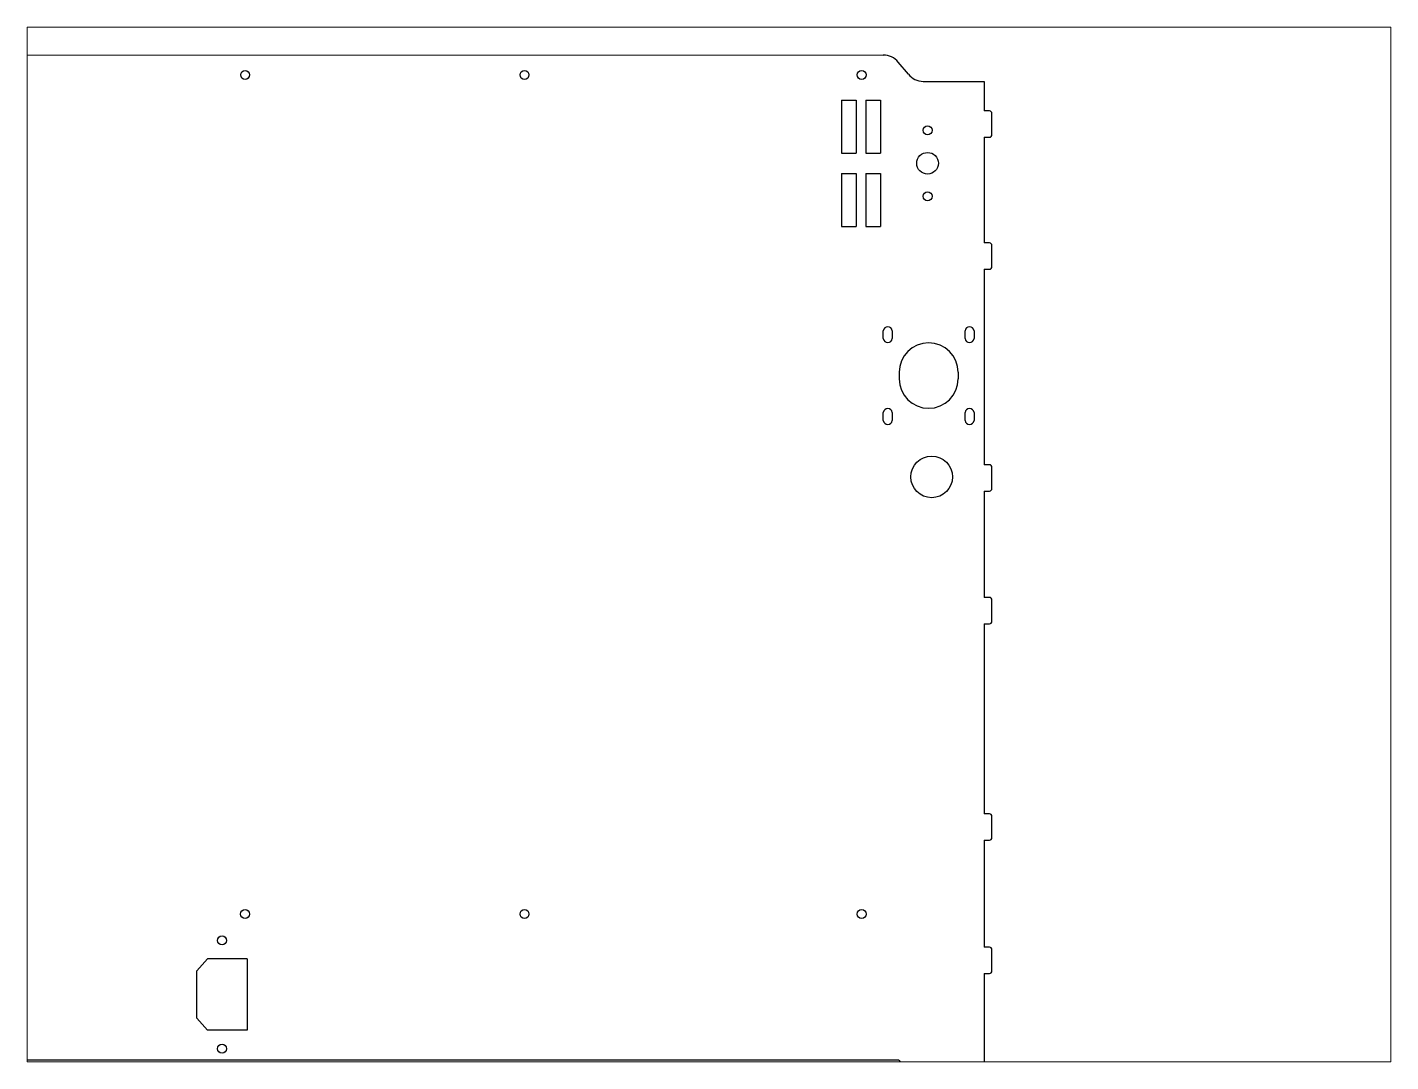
# Paper-space layout '布局1' of a CAD drawing. Header units: millimetres. Extents: x 26 to 231, y 20 to 176.
# The model-space entities are those that its viewports show. They can reach past a viewport. Long polylines and large blocks are cut down to what shows.
import ezdxf

# ---------------------------------------------------------------- set-up
doc = ezdxf.new("R2010")
doc.units = ezdxf.units.MM
doc.layers.add('CUTS', color=1, linetype='Continuous')

msp = doc.modelspace()

# ---------------------------------------------------------------- linework, layer by layer
at = {"color": 1}
for p, q in [((2554.83, 1923.55), (2932.46, 1923.54)), ((2947.6, 1913.55), (2970.65, 1913.55)), ((2970.65, 1913.55), (2970.65, 1902.36)), ((2970.65, 1892.38), (2970.65, 1852.36)), ((2970.65, 1842.39), (2970.65, 1768.31)), ((2938.49, 1803.34), (2938.5, 1800.85)), ((2960.8, 1803.35), (2960.8, 1800.85)), ((2970.65, 1758.33), (2970.65, 1718.04)), ((2970.65, 1708.06), (2970.65, 1636.07)), ((2970.65, 1626.09), (2970.65, 1585.55)), ((2970.65, 1575.57), (2970.65, 1535.5)), ((2938.35, 1542.79), (2548.72, 1542.79))]:
    msp.add_line(p, q, dxfattribs=at)
msp.add_circle((2949.25, 1882.52), 4.1, dxfattribs=at)
at = {"layer": 'CUTS', "color": 1}
for p, q in [((2916.66, 1906.41), (2922.26, 1906.41)), ((2916.66, 1906.41), (2916.66, 1886.41)), ((2922.26, 1906.41), (2922.26, 1886.41)), ((2925.86, 1906.41), (2931.46, 1906.41)), ((2925.86, 1906.41), (2925.86, 1886.41)), ((2931.46, 1906.41), (2931.46, 1886.41)), ((2972.65, 1902.36), (2970.65, 1902.36)), ((2973.65, 1893.38), (2973.65, 1901.36)), ((2970.65, 1892.38), (2972.65, 1892.38)), ((2916.66, 1886.41), (2922.26, 1886.41)), ((2925.86, 1886.41), (2931.46, 1886.41)), ((2916.66, 1878.62), (2922.26, 1878.62)), ((2916.66, 1878.62), (2916.66, 1858.62)), ((2922.26, 1878.62), (2922.26, 1858.62)), ((2925.86, 1878.62), (2925.86, 1858.62)), ((2925.86, 1878.62), (2931.46, 1878.62)), ((2931.46, 1878.62), (2931.46, 1858.62)), ((2916.66, 1858.62), (2922.26, 1858.62)), ((2925.86, 1858.62), (2931.46, 1858.62)), ((2972.65, 1852.36), (2970.65, 1852.36)), ((2973.65, 1843.39), (2973.65, 1851.36)), ((2970.65, 1842.39), (2972.65, 1842.39)), ((2972.65, 1768.31), (2970.65, 1768.31)), ((2973.65, 1759.33), (2973.65, 1767.31)), ((2970.65, 1758.33), (2972.65, 1758.33)), ((2972.65, 1718.04), (2970.65, 1718.04)), ((2973.65, 1709.06), (2973.65, 1717.04)), ((2970.65, 1708.06), (2972.65, 1708.06)), ((2972.65, 1636.07), (2970.65, 1636.07)), ((2973.65, 1627.09), (2973.65, 1635.07)), ((2970.65, 1626.09), (2972.65, 1626.09)), ((2676.47, 1581.1), (2672.47, 1576.6)), ((2691.47, 1581.1), (2676.47, 1581.1)), ((2691.47, 1581.1), (2691.47, 1554.1)), ((2972.65, 1585.55), (2970.65, 1585.55)), ((2973.65, 1576.57), (2973.65, 1584.55)), ((2672.47, 1558.6), (2672.47, 1576.6)), ((2970.65, 1575.57), (2972.65, 1575.57)), ((2676.47, 1554.1), (2672.47, 1558.6)), ((2691.47, 1554.1), (2676.47, 1554.1))]:
    msp.add_line(p, q, dxfattribs=at)
for points in [[(2941.97, 1916.25), (2938.11, 1920.84)], [(2932.45, 1816.09), (2932.45, 1819.1)], [(2935.85, 1819.1), (2935.85, 1816.09), (2935.85, 1816.09)], [(2963.45, 1816.09), (2963.45, 1819.1)], [(2966.85, 1819.1), (2966.85, 1816.09), (2966.85, 1816.09)], [(2932.45, 1785.09), (2932.45, 1788.1)], [(2935.85, 1788.1), (2935.85, 1785.09), (2935.85, 1785.09)], [(2963.45, 1785.09), (2963.45, 1788.1)], [(2966.85, 1788.1), (2966.85, 1785.09), (2966.85, 1785.09)], [(2938.35, 1542.79), (2942.22, 1538.2)]]:
    msp.add_lwpolyline(points, dxfattribs=at)
for centre, radius in [((2690.74, 1916), 1.7), ((2796.56, 1916), 1.7), ((2924.27, 1916), 1.7), ((2949.25, 1895.02), 1.7), ((2949.25, 1870.02), 1.7), ((2950.8, 1763.72), 7.89), ((2690.73, 1598.1), 1.7), ((2796.56, 1598.11), 1.7), ((2924.27, 1598.1), 1.7), ((2681.97, 1588.1), 1.7), ((2681.97, 1547.1), 1.7)]:
    msp.add_circle(centre, radius, dxfattribs=at)
for centre, radius, start, end in [((2932.46, 1916.28), 7.26, 38.9225, 90), ((2947.6, 1920.78), 7.23, 218.8289, 270), ((2972.65, 1901.36), 1, 0, 90), ((2972.65, 1893.38), 1, 270, 0), ((2972.65, 1851.36), 1, 0, 90), ((2972.65, 1843.39), 1, 270, 0), ((2934.15, 1818.89), 1.71, 7.0364, 172.9636), ((2965.15, 1818.9), 1.71, 6.924, 173.076), ((2934.15, 1816.3), 1.71, 187.0364, 352.9636), ((2949.64, 1803.34), 11.15, 0.0083, 180.0083), ((2965.15, 1816.3), 1.71, 186.924, 353.076), ((2949.65, 1800.85), 11.15, 180, 0), ((2934.15, 1787.89), 1.71, 7.0364, 172.9636), ((2965.15, 1787.9), 1.71, 6.924, 173.076), ((2934.15, 1785.3), 1.71, 187.0364, 352.9636), ((2965.15, 1785.3), 1.71, 186.924, 353.076), ((2972.65, 1767.31), 1, 0, 90), ((2972.65, 1759.33), 1, 270, 0), ((2972.65, 1717.04), 1, 0, 90), ((2972.65, 1709.06), 1, 270, 0), ((2972.65, 1635.07), 1, 0, 90), ((2972.65, 1627.09), 1, 270, 0), ((2972.65, 1584.55), 1, 0, 90), ((2972.65, 1576.57), 1, 270, 0)]:
    msp.add_arc(centre, radius, start, end, dxfattribs=at)

psp = doc.layouts.new('布局1')

# ---------------------------------------------------------------- viewports
at = {"layer": '0'}
psp.add_viewport(center=(128.5, 97.5), size=(205.6, 156), view_center_point=(2866.45, 1738.1), view_height=391.8974, dxfattribs=at)

doc.saveas('drawing.dxf')
